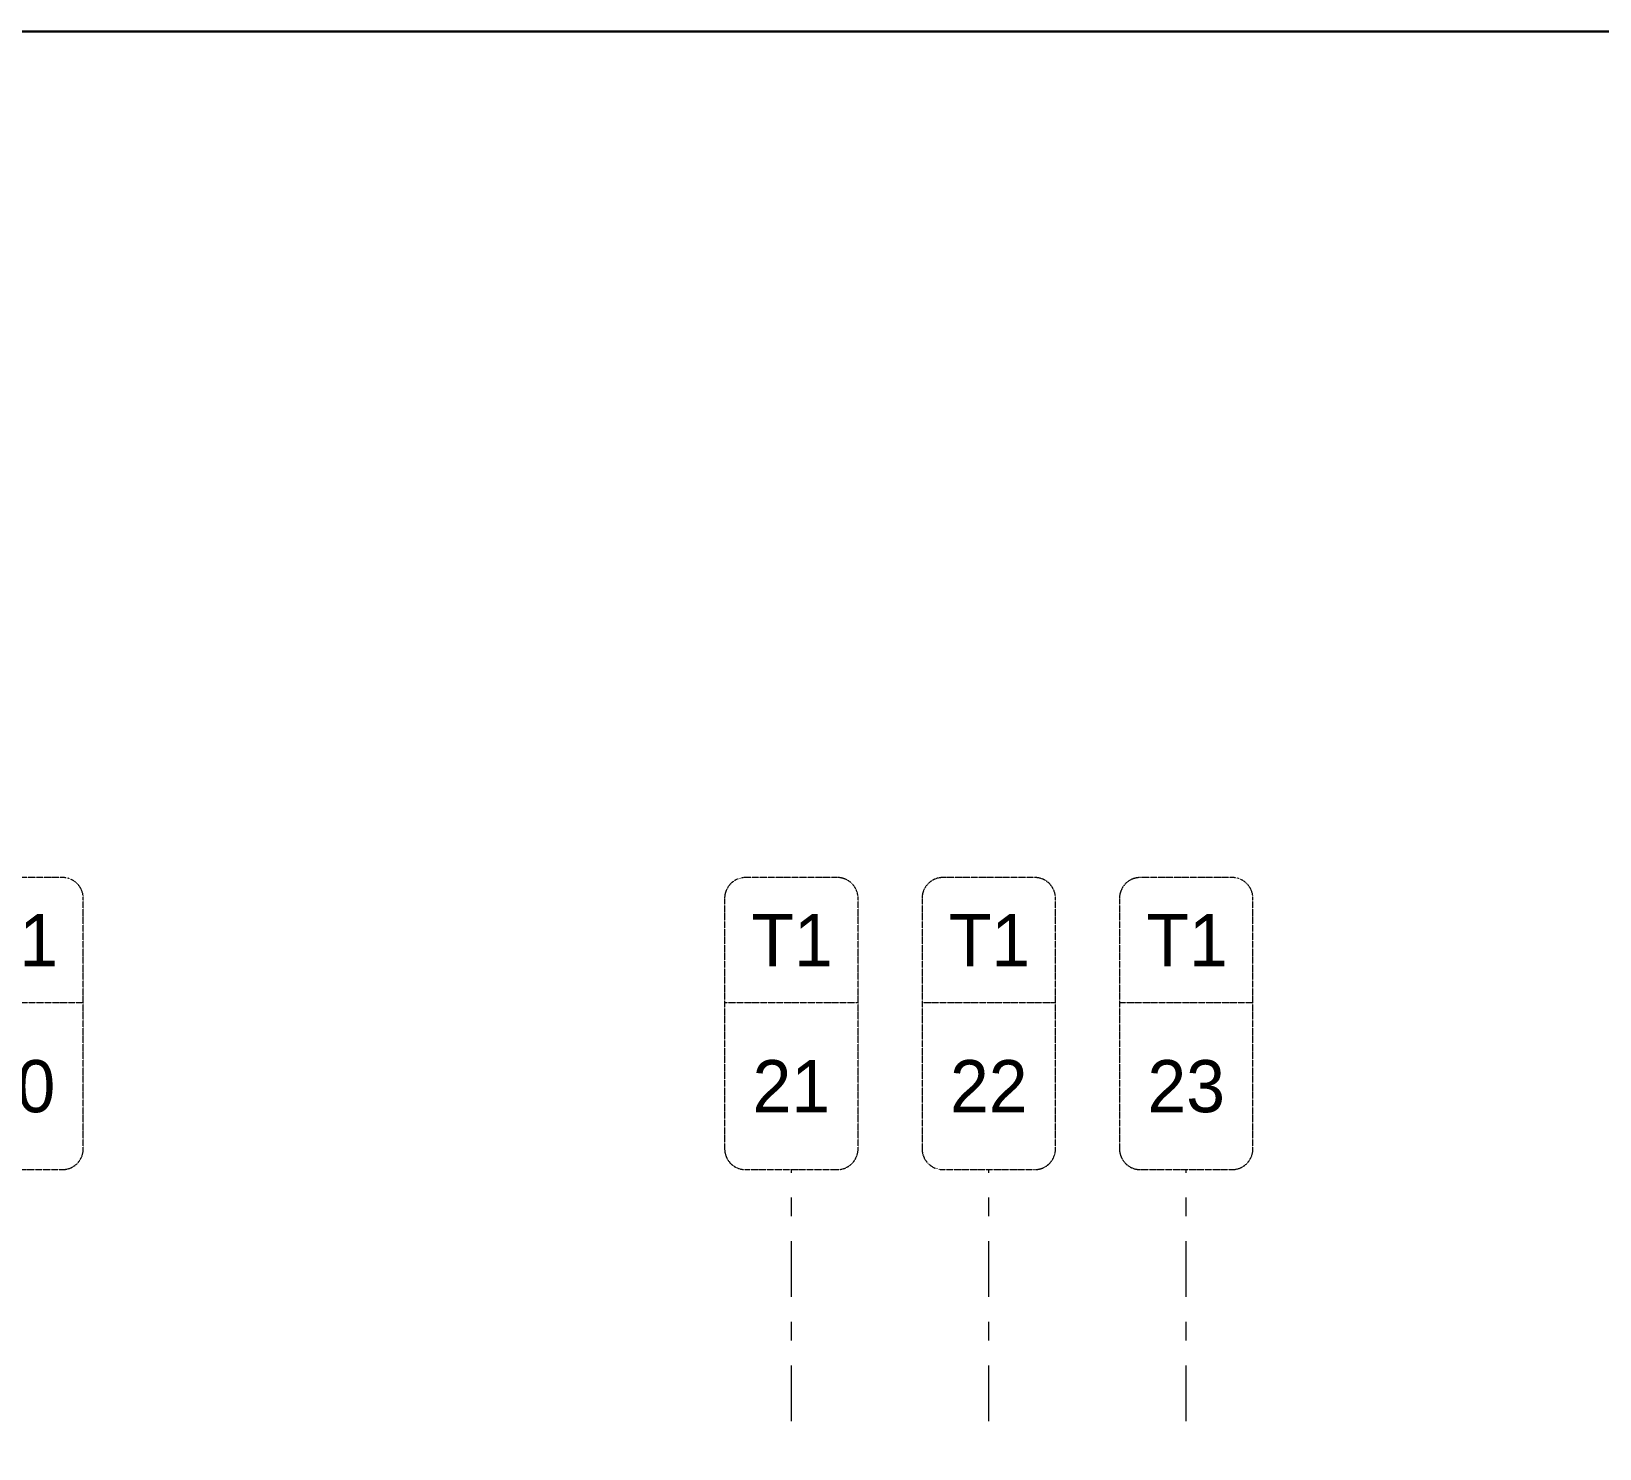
# Model space of a CAD drawing. Header units: millimetres. Extents: x 1078357 to 2594950, y -4969473 to -4636555.
# Drawn here: x 1870656 to 1881181, y -4646506 to -4636994 of the extents above; entities that cross this region are included whole.
import ezdxf
from ezdxf.enums import TextEntityAlignment as Align

# ---------------------------------------------------------------- set-up
doc = ezdxf.new("R2010")
doc.units = ezdxf.units.MM
doc.linetypes.add('CENTER', pattern=[2, 1.25, -0.25, 0.25, -0.25])
doc.linetypes.add('DGN STYLE 7', pattern=[8.34, 3.75, -1.67, 1.25, -1.67])
for name, color, linetype, lineweight in [('A-_ANOTDIMA_D-', 6, 'Continuous', 13), ('A-_ANOTGRID_E-', 8, 'DGN STYLE 7', 13), ('Boundary', 40, 'Continuous', 30), ('GRID LINE', 8, 'Continuous', 0)]:
    doc.layers.add(name, color=color, linetype=linetype, lineweight=lineweight)
doc.styles.get("Standard").update_dxf_attribs({"font": 'Adani Regular.ttf', "height": 500})

# ---------------------------------------------------------------- blocks, each defined once
blk = doc.blocks.new('Tower grid nomenclature-ex')
at = {"layer": 'A-_ANOTGRID_E-'}
blk.add_lwpolyline([(-1250, -600), (1750, -600, 0.414214), (2000, -350), (2000, 750, 0.414214), (1750, 1000), (-1250, 1000, 0.414214), (-1500, 750), (-1500, -350, 0.414214)], format="xyb", close=True, dxfattribs=at)
blk.add_lwpolyline([(0, 1000), (0, -600)], dxfattribs=at)
at = {"layer": 'A-_ANOTGRID_E-', "flags": 8}
for p in [(-1235, 400), (1788, 400)]:
    blk.add_attdef('GRID', text='', height=625, dxfattribs=at).set_placement(p, align=Align.MIDDLE_CENTER)
blk = doc.blocks.new('T1')
at = {"layer": 'GRID LINE', "linetype": 'DGN STYLE 7', "ltscale": 100, "elevation": 0}
for points in [[(102611, -31827), (102611, -30138)], [(103936, -31827), (103936, -30138)], [(105261, -31827), (105261, -30138)]]:
    blk.add_lwpolyline(points, dxfattribs=at)
at = {"layer": 'GRID LINE'}
ref = blk.add_blockref('Tower grid nomenclature-ex', (97299, -29018, 0), dxfattribs=dict(at, xscale=0.56, yscale=0.56, zscale=0.56, rotation=270))
ref.add_attrib('GRID', '20', dxfattribs={"layer": 'A-_ANOTGRID_E-', "height": 350}).set_placement((97411, -29578, 0), align=Align.MIDDLE_CENTER)
ref.add_attrib('GRID', 'T1', dxfattribs={"layer": 'A-_ANOTGRID_E-', "height": 350}).set_placement((97416, -28598, 0), align=Align.MIDDLE_CENTER)
ref = blk.add_blockref('Tower grid nomenclature-ex', (102499, -29018, 0), dxfattribs=dict(at, xscale=0.56, yscale=0.56, zscale=0.56, rotation=270))
ref.add_attrib('GRID', '21', dxfattribs={"layer": 'A-_ANOTGRID_E-', "height": 350}).set_placement((102611, -29578, 0), align=Align.MIDDLE_CENTER)
ref.add_attrib('GRID', 'T1', dxfattribs={"layer": 'A-_ANOTGRID_E-', "height": 350}).set_placement((102616, -28598, 0), align=Align.MIDDLE_CENTER)
ref = blk.add_blockref('Tower grid nomenclature-ex', (103824, -29018, 0), dxfattribs=dict(at, xscale=0.56, yscale=0.56, zscale=0.56, rotation=270))
ref.add_attrib('GRID', '22', dxfattribs={"layer": 'A-_ANOTGRID_E-', "height": 350}).set_placement((103936, -29578, 0), align=Align.MIDDLE_CENTER)
ref.add_attrib('GRID', 'T1', dxfattribs={"layer": 'A-_ANOTGRID_E-', "height": 350}).set_placement((103941, -28598, 0), align=Align.MIDDLE_CENTER)
ref = blk.add_blockref('Tower grid nomenclature-ex', (105149, -29018, 0), dxfattribs=dict(at, xscale=0.56, yscale=0.56, zscale=0.56, rotation=270))
ref.add_attrib('GRID', '23', dxfattribs={"layer": 'A-_ANOTGRID_E-', "height": 350}).set_placement((105261, -29578, 0), align=Align.MIDDLE_CENTER)
ref.add_attrib('GRID', 'T1', dxfattribs={"layer": 'A-_ANOTGRID_E-', "height": 350}).set_placement((105266, -28598, 0), align=Align.MIDDLE_CENTER)

msp = doc.modelspace()

# ---------------------------------------------------------------- linework, layer by layer
at = {"layer": 'Boundary', "ltscale": 700, "elevation": 0}
msp.add_lwpolyline([(1803327.6, -4636994.1), (1908927.8, -4636994.1), (1908927.8, -4673747.9), (1803327.6, -4673747.9)], close=True, dxfattribs=at)

# ---------------------------------------------------------------- block references
at = {"layer": 'A-_ANOTDIMA_D-', "color": 2, "linetype": 'CENTER', "ltscale": 700}
msp.add_blockref('T1', (1773145.8, -4614495.1, 0), dxfattribs=at)

doc.saveas('drawing.dxf')
